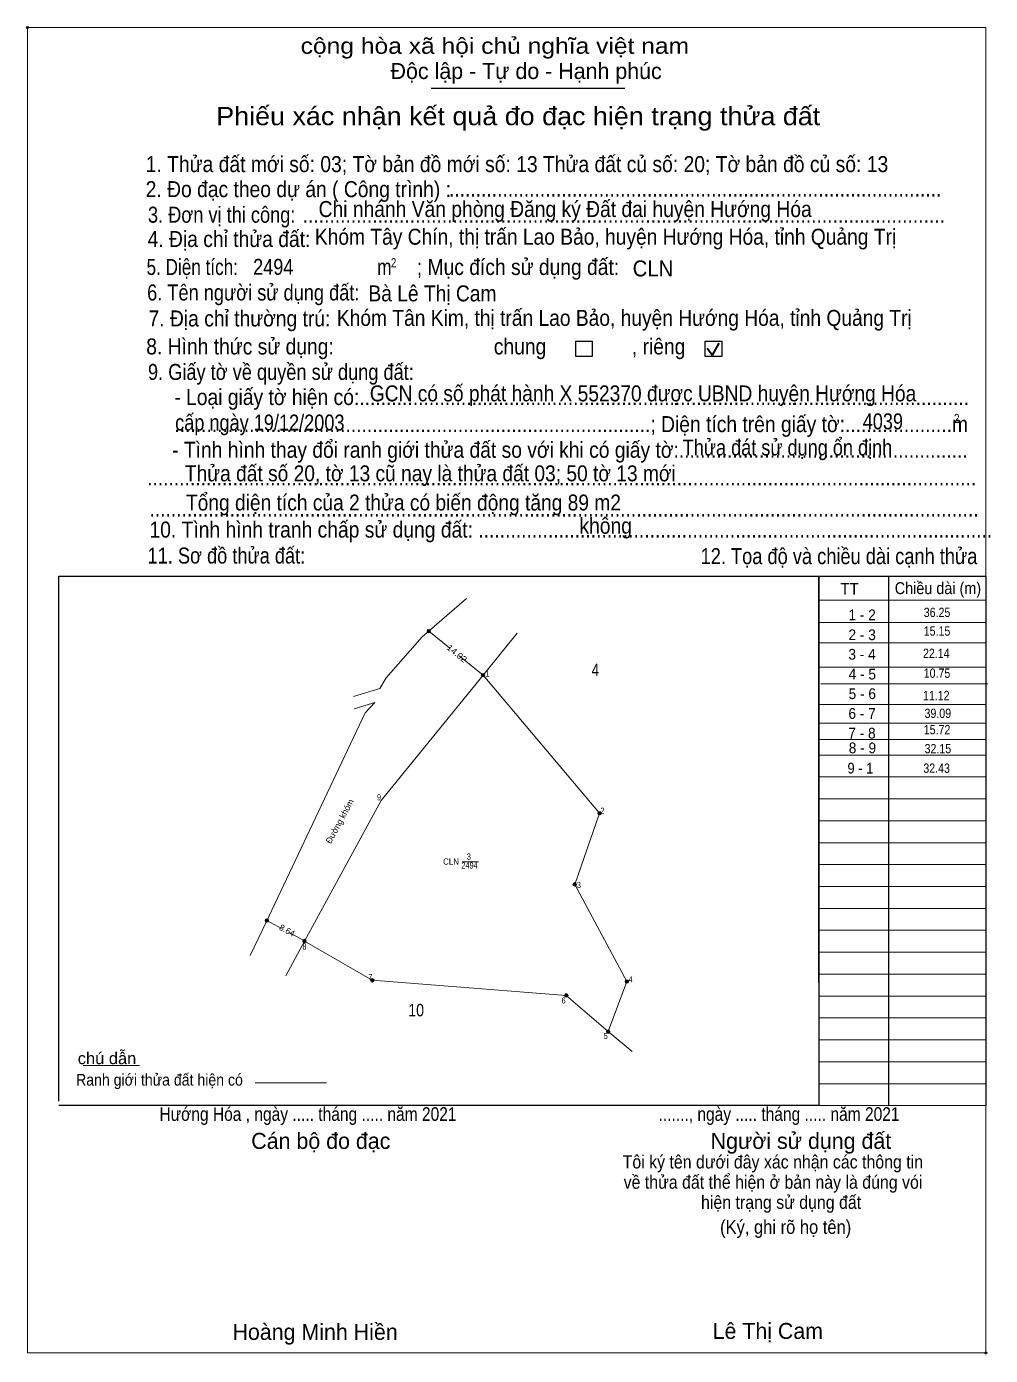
# Model space of a CAD drawing. Header units: metres. Extents: x 537558 to 538328, y 1838844 to 1839111.
# Drawn here: x 537558.4 to 537752, y 1838843.7 to 1839110.6 of the extents above; entities that cross this region are included whole.
import ezdxf
from ezdxf.enums import TextEntityAlignment as Align

# ---------------------------------------------------------------- set-up
doc = ezdxf.new("R2010")
doc.units = ezdxf.units.M
doc.header["$LTSCALE"] = 0.72
doc.header["$PDMODE"] = 32
doc.header["$PDSIZE"] = 0.36
for name, color, linetype, lineweight in [('1', 7, 'Continuous', 13), ('10', 7, 'Continuous', 13), ('15', 7, 'Continuous', 13), ('17', 7, 'Continuous', 13), ('2', 7, 'Continuous', 25), ('30', 7, 'Continuous', 13), ('54', 7, 'Continuous', 13), ('58', 7, 'Continuous', 13), ('6', 7, 'Continuous', 13), ('63', 7, 'Continuous', 13)]:
    doc.layers.add(name, color=color, linetype=linetype, lineweight=lineweight)
doc.layers.add('13', color=7, linetype='Continuous')

msp = doc.modelspace()

# ---------------------------------------------------------------- hatches: boundary and pattern name
at = {"layer": '15'}
for points in [[(537639.59, 1838989.15, 1), (537638.89, 1838989.15, 1)], [(537650.46, 1838980.3, 1), (537649.76, 1838980.3, 1)], [(537673.85, 1838952.6, 1), (537673.15, 1838952.6, 1)], [(537668.87, 1838938.29, 1), (537668.17, 1838938.29, 1)], [(537607.04, 1838931.04, 1), (537606.34, 1838931.04, 1)], [(537614.62, 1838926.91, 1), (537613.92, 1838926.91, 1)], [(537628.22, 1838919.02, 1), (537627.52, 1838919.02, 1)], [(537679.34, 1838918.78, 1), (537678.64, 1838918.78, 1)], [(537667.19, 1838916, 1), (537666.49, 1838916, 1)], [(537675.59, 1838908.71, 1), (537674.89, 1838908.71, 1)]]:
    msp.add_hatch(color=256, dxfattribs=at).paths.add_polyline_path(points)

# ---------------------------------------------------------------- linework, layer by layer
at = {"layer": '1'}
for p, q in [((537628.36, 1838974.81), (537626.47, 1838972.71)), ((537626.47, 1838972.71), (537606.53, 1838930.7)), ((537606.53, 1838930.7), (537603.35, 1838924))]:
    msp.add_line(p, q, dxfattribs=at)
msp.add_lwpolyline([(537650.11, 1838980.3), (537673.5, 1838952.6), (537668.52, 1838938.29), (537678.99, 1838918.78), (537675.24, 1838908.71), (537666.84, 1838916), (537627.87, 1838919.02), (537614.27, 1838926.91), (537629.63, 1838955.15)], close=True, dxfattribs=at)
at = {"layer": '10'}
for p, q in [((537624.23, 1838973.51), (537628.36, 1838974.81)), ((537627.87, 1838919.02), (537666.84, 1838916)), ((537666.84, 1838916), (537675.24, 1838908.71))]:
    msp.add_line(p, q, dxfattribs=at)
at = {"layer": '15'}
for p, q in [((537639.24, 1838989.15), (537643.47, 1838985.71)), ((537650.11, 1838980.3), (537656.97, 1838988.72)), ((537645.34, 1838984.18), (537650.11, 1838980.3)), ((537629.63, 1838955.15), (537650.11, 1838980.3)), ((537650.11, 1838980.3), (537673.5, 1838952.6)), ((537629.63, 1838955.15), (537614.27, 1838926.91)), ((537668.52, 1838938.29), (537673.5, 1838952.6)), ((537606.69, 1838931.04), (537609.62, 1838929.45)), ((537611.2, 1838928.59), (537614.28, 1838926.92)), ((537614.27, 1838926.91), (537610.48, 1838919.94)), ((537614.27, 1838926.91), (537627.87, 1838919.02))]:
    msp.add_line(p, q, dxfattribs=at)
msp.add_lwpolyline([(537668.52, 1838938.29), (537678.99, 1838918.78), (537675.24, 1838908.71)], dxfattribs=at)
for centre in [(537639.24, 1838989.15), (537650.11, 1838980.3), (537673.5, 1838952.6), (537668.52, 1838938.29), (537606.69, 1838931.04), (537614.27, 1838926.91), (537627.87, 1838919.02), (537678.99, 1838918.78), (537666.84, 1838916), (537675.24, 1838908.71)]:
    msp.add_circle(centre, 0.35, dxfattribs=at)
at = {"layer": '17'}
msp.add_line((537569.8, 1838901.88), (537581.15, 1838901.88), dxfattribs=at)
at = {"layer": '2'}
for p, q in [((537639.69, 1839098.18), (537678.61, 1839098.18)), ((537717.57, 1839000.2), (537717.57, 1838893.86)), ((537717.57, 1838893.86), (537564.89, 1838893.86))]:
    msp.add_line(p, q, dxfattribs=at)
at = {"layer": '2', "lineweight": 35}
for p, q in [((537695.13, 1839046.01), (537696.23, 1839044.58)), ((537696.23, 1839044.58), (537697.56, 1839046.97))]:
    msp.add_line(p, q, dxfattribs=at)
at = {"layer": '2', "lineweight": 13}
msp.add_lwpolyline([(537558.62, 1839110.39), (537751.09, 1839110.39), (537751.09, 1838844.18), (537558.62, 1838844.18)], close=True, dxfattribs=at)
at = {"layer": '2'}
for points in [[(537668.75, 1839047.38), (537672.05, 1839047.38), (537672.05, 1839044.3), (537668.75, 1839044.3)], [(537694.75, 1839047.38), (537698.06, 1839047.38), (537698.06, 1839044.3), (537694.75, 1839044.3)]]:
    msp.add_lwpolyline(points, close=True, dxfattribs=at)
msp.add_lwpolyline([(537564.89, 1838894.73), (537564.89, 1839000.2), (537717.57, 1839000.2)], dxfattribs=at)
for p in [(537558.62, 1839110.39), (537751.09, 1838844.18)]:
    msp.add_point(p, dxfattribs=at)
at = {"layer": '30', "lineweight": 25}
for p, q in [((537717.57, 1838918.58), (537717.57, 1839000.2)), ((537731.57, 1839000.2), (537731.57, 1838893.86))]:
    msp.add_line(p, q, dxfattribs=at)
at = {"layer": '30'}
for p, q in [((537717.57, 1838995.4), (537751.09, 1838995.4)), ((537717.57, 1838990.88), (537751.09, 1838990.88)), ((537717.72, 1838986.83), (537751.24, 1838986.83)), ((537717.57, 1838981.88), (537751.09, 1838981.88)), ((537717.97, 1838978.59), (537751.49, 1838978.59)), ((537717.57, 1838974.42), (537751.09, 1838974.42)), ((537717.57, 1838970.65), (537751.09, 1838970.65)), ((537717.52, 1838967.4), (537751.04, 1838967.4)), ((537717.57, 1838964.26), (537751.09, 1838964.26)), ((537717.57, 1838959.86), (537751.09, 1838959.86)), ((537717.57, 1838955.46), (537751.09, 1838955.46)), ((537717.57, 1838951.06), (537751.09, 1838951.06)), ((537717.57, 1838946.66), (537751.09, 1838946.66)), ((537717.57, 1838942.26), (537751.09, 1838942.26)), ((537717.57, 1838937.86), (537751.09, 1838937.86)), ((537717.57, 1838933.46), (537751.09, 1838933.46)), ((537717.57, 1838929.06), (537751.09, 1838929.06)), ((537717.57, 1838924.66), (537751.09, 1838924.66)), ((537717.57, 1838920.26), (537751.09, 1838920.26)), ((537717.57, 1838915.86), (537751.09, 1838915.86)), ((537717.57, 1838911.46), (537751.09, 1838911.46)), ((537717.57, 1838911.45), (537751.09, 1838911.45)), ((537717.57, 1838907.06), (537751.09, 1838907.06)), ((537717.57, 1838902.66), (537751.09, 1838902.66)), ((537717.57, 1838898.26), (537751.09, 1838898.26)), ((537717.57, 1838893.86), (537751.09, 1838893.86))]:
    msp.add_line(p, q, dxfattribs=at)
at = {"layer": '30', "lineweight": 25}
msp.add_lwpolyline([(537717.57, 1839000.2), (537751.09, 1839000.2), (537751.1, 1838893.87)], dxfattribs=at)
at = {"layer": '54'}
msp.add_lwpolyline([(537624.12, 1838976.05), (537629.41, 1838977.65), (537630.63, 1838979.77), (537637.9, 1838987.98), (537646.8, 1838995.73)], dxfattribs=at)
at = {"layer": '58'}
msp.add_line((537675.24, 1838908.71), (537680.06, 1838904.7), dxfattribs=at)
at = {"layer": '6'}
msp.add_line((537604.34, 1838898.42), (537618.67, 1838898.42), dxfattribs=at)
at = {"layer": '63'}
msp.add_line((537645.91, 1838942.83), (537649.23, 1838942.83), dxfattribs=at)

# ---------------------------------------------------------------- texts
at = {"layer": '1'}
for s, width, p in [('3', 0.75, (537647.26, 1838943.25)), ('CLN', 0.95, (537643.685, 1838942.25)), ('2494', 0.85, (537647.4, 1838941.47))]:
    msp.add_text(s, height=1.25, dxfattribs=dict(at, width=width)).set_placement(p, align=Align.CENTER)
at = {"layer": '10'}
for s, width, p in [('1 - 2', 0.95, (537726.25, 1838991.34)), ('2 - 3', 0.95, (537726.255, 1838987.34)), ('3 - 4', 0.95, (537726.235, 1838983.42)), ('4 - 5', 0.95, (537726.285, 1838979.44)), ('5 - 6', 0.95, (537726.285, 1838975.5)), ('6 - 7', 0.95, (537726.245, 1838971.53)), ('7 - 8', 0.95, (537726.215, 1838967.58)), ('8 - 9', 0.95, (537726.315, 1838964.62)), ('9 - 1', 0.9, (537725.905, 1838960.55))]:
    msp.add_text(s, height=2.16, dxfattribs=dict(at, width=width)).set_placement(p, align=Align.CENTER)
at = {"layer": '13'}
for s, width, p in [('4', 0.8, (537672.68, 1838980.13)), ('10', 0.85, (537636.685, 1838911.78))]:
    msp.add_text(s, height=2.5, dxfattribs=dict(at, width=width)).set_placement(p, align=Align.CENTER)
at = {"layer": '15', "width": 1.1}
msp.add_text('14.02', height=1.25, rotation=320.849, dxfattribs=at).set_placement((537644.4804, 1838984.1742), align=Align.CENTER)
at = {"layer": '15'}
msp.add_text('8.64', height=1.25, rotation=331.506, dxfattribs=at).set_placement((537610.4618, 1838928.4885), align=Align.CENTER)
at = {"layer": '2'}
for s, height, width, p in [('cộng hòa xã hội chủ nghĩa việt nam', 3.213, 1.15, (537613.48, 1839105.1)), ('1. Thửa đất mới số: 03; Tờ bản đồ mới số: 13 Thửa đất củ số: 20; Tờ bản đồ củ số: 13', 3.22, 0.9, (537582.36, 1839081.34)), ('2. Đo đạc theo dự án ( Công trình) : ', 3.215, 0.9, (537582.36, 1839076.31)), ('Chi nhánh Văn phòng Đăng ký Đất đai huyện Hướng Hóa', 3.212, 0.9, (537617.09, 1839072.32)), ('............................................................................................', 3.215, 0.9, (537643.26, 1839076.42)), ('3. Đơn vị thi công:', 3.215, 0.85, (537582.82, 1839071.18)), ('4. Địa chỉ thửa đất:', 3.215, 0.9, (537582.74, 1839066.3)), ('........................................................................................................................', 3.215, 0.9, (537613.89, 1839071.18)), ('Khóm Tây Chín, thị trấn Lao Bảo, huyện Hướng Hóa, tỉnh Quảng Trị', 3.203, 0.9, (537616.34, 1839066.76)), ('; Mục đích sử dụng đất:', 3.213, 0.9, (537636.82, 1839060.68)), ('5. Diện tích:', 3.215, 0.8, (537582.54, 1839060.68)), ('2494', 3.2, 0.85, (537603.94, 1839060.72)), ('m', 3.213, 0.8, (537628.86, 1839060.68)), ('2', 1.836, 0.8, (537631.61, 1839062.22)), ('CLN', 3.203, 0.95, (537680.17, 1839060.4)), ('6. Tên người sử dụng đất:', 3.215, 0.85, (537582.65, 1839055.56)), ('Bà Lê Thị Cam', 3.203, 0.9, (537627.1, 1839055.38)), ('7. Địa chỉ thường trú:', 3.215, 0.9, (537582.93, 1839050.34)), ('Khóm Tân Kim, thị trấn Lao Bảo, huyện Hướng Hóa, tỉnh Quảng Trị', 3.203, 0.9, (537620.76, 1839050.46)), ('8. Hình thức sử dụng:', 3.215, 0.9, (537582.48, 1839044.72)), ('chung                , riêng', 3.213, 0.9, (537652.28, 1839044.72)), ('9. Giấy tờ về quyền sử dụng đất:', 3.215, 0.85, (537582.82, 1839039.6)), ('     - Loại giấy tờ hiện có:..................................................................................................................', 3.213, 0.9, (537582.74, 1839034.56)), ('GCN có số phát hành X 552370 được UBND huyện Hướng Hóa ', 3.2, 0.9, (537627.37, 1839035.3)), ('cấp ngày 19/12/2003', 3.203, 0.85, (537588.28, 1839029.44)), ('     .........................................................................................; Diện tích trên giấy tờ:....................m', 3.213, 0.9, (537582.74, 1839029.12)), ('4039', 3.2, 0.85, (537726.37, 1839029.68)), ('2', 1.836, 0.8, (537744.71, 1839030.94)), ('     - Tình hình thay đổi ranh giới thửa đất so với khi có giấy tờ:......................................................', 3.213, 0.9, (537582.3, 1839023.96)), ('Thửa đát sử dụng ổn định', 3.2, 0.85, (537690.22, 1839024.43)), ('Thửa đất số 20, tờ 13 cũ nay là thửa đất 03; 50 tờ 13 mới', 3.2, 0.9, (537590.23, 1839019.24)), ('...........................................................................................................................................................', 3.213, 0.9, (537582.65, 1839018.4)), ('Tổng diện tích của 2 thửa có biến động tăng 89 m2', 3.2, 0.9, (537590.45, 1839013.38)), ('10. Tình hình tranh chấp sử dụng đất: ................................................................................................', 3.215, 0.9, (537583.12, 1839007.94)), ('...........................................................................................................................................................', 3.213, 0.9, (537583.12, 1839012.16)), ('không', 3.213, 0.9, (537669.48, 1839008.71)), ('11. Sơ đồ thửa đất:', 3.215, 0.85, (537582.74, 1839002.72)), ('12. Tọa độ và chiều dài cạnh thửa', 3.221, 0.85, (537693.81, 1839002.6)), ('Hướng Hóa , ngày ..... tháng ..... năm 2021', 2.746, 0.85, (537585.13, 1838890.79)), ('......., ngày ..... tháng ..... năm 2021', 2.746, 0.85, (537685.36, 1838890.79)), ('(Ký, ghi rõ họ tên)', 2.754, 0.9, (537697.72, 1838868.1))]:
    msp.add_text(s, height=height, dxfattribs=dict(at, width=width)).set_placement(p)
for s, height, p in [('Độc lập - Tự do - Hạnh phúc', 3.213, (537631.54, 1839100.04)), ('Cán bộ đo đạc', 3.213, (537603.56, 1838885.16)), ('Người sử dụng đất', 3.213, (537695.82, 1838885.16)), ('Hoàng Minh Hiền', 3.212, (537599.79, 1838846.8)), ('Lê Thị Cam', 3.203, (537696.24, 1838847))]:
    msp.add_text(s, height=height, dxfattribs=at).set_placement(p)
for s, height, width, p in [('Phiếu xác nhận kết quả đo đạc hiện trạng thửa đất', 3.671, 1.1, (537657.18, 1839090.76)), ('Tôi ký tên dưới đây xác nhận các thông tin', 2.654, 0.9, (537708.32, 1838881.23)), ('về thửa đất thể hiện ở bản này là đúng vói', 2.654, 0.9, (537708.355, 1838877.16)), ('hiện trạng sử dụng đất', 2.654, 0.9, (537709.975, 1838873.12))]:
    msp.add_text(s, height=height, dxfattribs=dict(at, width=width)).set_placement(p, align=Align.CENTER)
msp.add_text('.', height=0.9181, dxfattribs=at).set_placement((537751.0491, 1838843.68), align=Align.CENTER)
at = {"layer": '30'}
for s, height, width, p in [('TT', 2.394, 0.95, (537721.86, 1838996.44)), ('Chiều dài (m)', 2.401, 0.9, (537732.8, 1838996.58))]:
    msp.add_text(s, height=height, dxfattribs=dict(at, width=width)).set_placement(p)
at = {"layer": '6'}
for s, width, p in [('chú dẫn', 1.05, (537568.72, 1838902.18)), ('Ranh giới thửa đất hiện có ', 0.9, (537568.38, 1838897.87))]:
    msp.add_text(s, height=2.352, dxfattribs=dict(at, width=width)).set_placement(p)
at = {"layer": '63'}
for s, height, width, p in [('36.25', 1.875, 0.85, (537743.96, 1838991.98)), ('15.15', 1.875, 0.85, (537743.96, 1838988.24)), ('22.14', 1.875, 0.85, (537743.81, 1838983.76)), ('10.75', 1.875, 0.85, (537743.96, 1838979.77)), (' 1', 1.25, 0.75, (537651.39, 1838980.01)), ('11.12', 1.875, 0.85, (537743.81, 1838975.28)), ('39.09', 1.875, 0.85, (537744.12, 1838971.71)), ('15.72', 1.875, 0.85, (537743.97, 1838968.43)), ('32.15', 1.875, 0.85, (537744.13, 1838964.61)), ('32.43', 1.875, 0.85, (537743.88, 1838960.69)), (' 9', 1.25, 0.85, (537629.63, 1838955.15)), (' 2', 1.25, 0.85, (537674.5, 1838952.46)), (' 3', 1.25, 0.8, (537669.77, 1838937.54)), (' 8', 1.25, 0.8, (537614.65, 1838925.19)), (' 7', 1.25, 0.8, (537627.87, 1838919.02)), (' 4', 1.25, 0.85, (537680.17, 1838918.6)), (' 6', 1.25, 0.85, (537666.7, 1838914.36)), (' 5', 1.25, 0.8, (537675.17, 1838907.22))]:
    msp.add_text(s, height=height, dxfattribs=dict(at, width=width)).set_placement(p, align=Align.RIGHT)
msp.add_text('Đường khóm', height=1.25, rotation=61.458, dxfattribs=at).set_placement((537621.8936, 1838950.6614), align=Align.CENTER)

doc.saveas('drawing.dxf')
